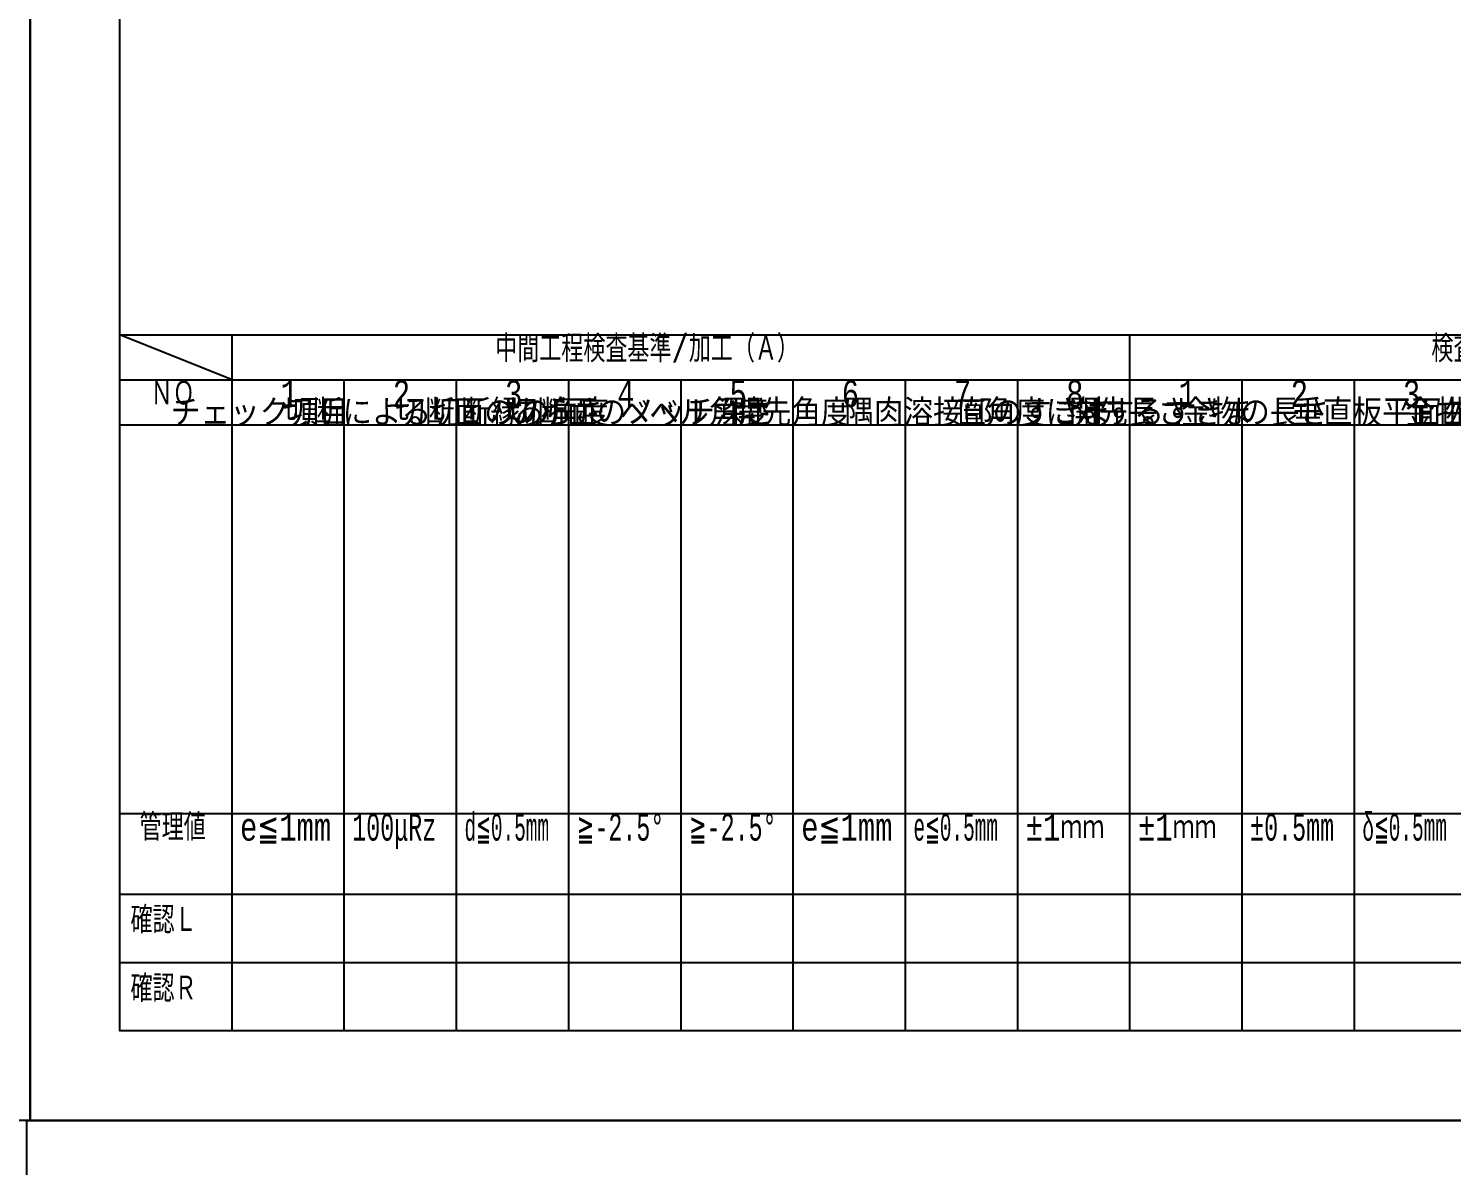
# Model space of a CAD drawing. Header units: millimetres. Extents: x -11384 to 29624, y 0 to 17788.
# Drawn here: x 11191 to 12459, y 7088 to 8101 of the extents above; entities that cross this region are included whole.
import ezdxf
from ezdxf.enums import TextEntityAlignment as Align

# ---------------------------------------------------------------- set-up
doc = ezdxf.new("R2010")
doc.units = ezdxf.units.MM
doc.header["$LTSCALE"] = 5
doc.layers.get('0').update_dxf_attribs({"color": 255})
doc.layers.add('寸法', color=4, linetype='Continuous')
doc.layers.add('文字', color=7, linetype='Continuous')
doc.styles.add('DLSTANDARD1', font='monotxt.shx', dxfattribs={"width": 0.6, "bigfont": 'extfont'})
doc.styles.add('TATEGAKI', font='txt', dxfattribs={"bigfont": 'bigfont.shx'})

msp = doc.modelspace()

# ---------------------------------------------------------------- linework, layer by layer
at = {"linetype": 'Continuous', "lineweight": -3}
for p, q in [((11272, 7828), (14476, 7828)), ((11272, 7788), (14476, 7788)), ((11272, 7748), (14172, 7748)), ((11272, 7401.709), (14172, 7401.709)), ((11272, 7329.936), (14172, 7329.936)), ((11272, 7268.968), (14172, 7268.968))]:
    msp.add_line(p, q, dxfattribs=at)
for points in [[(7828, 9504), (11192, 9504), (11192, 7128), (7828, 7128)], [(11192, 9504), (14556, 9504), (14556, 7128), (11192, 7128)], [(11272, 9424), (14476, 9424), (14476, 7208), (11272, 7208)], [(11189.183, 7128), (14553.183, 7128), (14553.183, 4752), (11189.183, 4752)]]:
    msp.add_lwpolyline(points, close=True, dxfattribs=at)
at = {"layer": '寸法', "linetype": 'Continuous'}
for p, q in [((11372, 7788), (11272, 7828)), ((11372, 7208), (11372, 7828)), ((12172, 7208), (12172, 7828)), ((11472, 7208), (11472, 7788)), ((11572, 7208), (11572, 7788)), ((11672, 7208), (11672, 7788)), ((11772, 7208), (11772, 7788)), ((11872, 7208), (11872, 7788)), ((11972, 7208), (11972, 7788)), ((12072, 7208), (12072, 7788)), ((12272, 7208), (12272, 7788)), ((12372, 7208), (12372, 7788))]:
    msp.add_line(p, q, dxfattribs=at)

# ---------------------------------------------------------------- texts
at = {"layer": '文字', "color": 0, "linetype": 'Continuous', "ltscale": 6, "style": 'DLSTANDARD1'}
for s, width, p in [('中間工程検査基準/加工（Ａ）', 0.74375, (11606.447, 7796.574)), ('検査基準/製品寸法（Ｂ）', 0.74375, (12440.562, 7796.574)), ('ＮＯ', 0.74375, (11299.463, 7756.574)), ('1', 0.74375, (11415.207, 7756.574)), ('2', 0.74375, (11515.207, 7756.574)), ('3', 0.74375, (11615.207, 7756.574)), ('4', 0.74375, (11715.207, 7756.574)), ('5', 0.74375, (11815.207, 7756.574)), ('6', 0.74375, (11915.207, 7756.574)), ('7', 0.74375, (12015.207, 7756.574)), ('1', 0.74375, (12215.207, 7756.574)), ('2', 0.74375, (12315.207, 7756.574)), ('3', 0.74375, (12415.207, 7756.574)), ('管理値', 0.74375, (11289.648, 7370.284)), ('e≦1mm', 0.74375, (11379.094, 7370.284)), ('100μRz', 0.6, (11479.094, 7370.284)), ('d≦0.5mm', 0.5, (11579.094, 7370.284)), ('≧-2.5°', 0.6, (11679.094, 7370.284)), ('≧-2.5°', 0.6, (11779.094, 7370.284)), ('e≦1mm', 0.74375, (11879.094, 7370.284)), ('e≦0.5mm', 0.5, (11979.094, 7370.284)), ('±1ｍｍ', 0.74375, (12179.094, 7370.284)), ('±0.5mm', 0.6, (12279.094, 7370.284)), ('δ≦0.5mm', 0.5, (12379.094, 7370.284)), ('確認Ｌ', 0.74375, (11281.522, 7287.593)), ('確認Ｒ', 0.74375, (11281.522, 7226.625))]:
    msp.add_text(s, height=24, dxfattribs=dict(at, width=width)).set_placement(p, align=Align.BOTTOM_LEFT)
at = {"layer": '文字', "color": 1, "linetype": 'Continuous', "ltscale": 6, "style": 'DLSTANDARD1', "width": 0.74375}
for s, p in [('8', (12115.207, 7756.574)), ('±1ｍｍ', (12079.094, 7370.284))]:
    msp.add_text(s, height=24, dxfattribs=at).set_placement(p, align=Align.BOTTOM_LEFT)
at = {"layer": '文字', "color": 0, "linetype": 'Continuous', "ltscale": 6, "style": 'TATEGAKI'}
for s, p in [('切断による切断縁の角度', (11417.476, 7739.673)), ('切断面のあらさ', (11517.476, 7739.673)), ('切断面のノッチ深さ', (11617.476, 7739.673)), ('ベベル角度', (11717.476, 7739.673)), ('開先角度', (11817.476, 7739.673)), ('隅肉溶接部のすきま', (11917.476, 7739.673)), ('直角度に対するすきま', (12017.476, 7739.673)), ('金物の長さ', (12217.476, 7739.673)), ('垂直板平面曲がり', (12317.476, 7739.673)), ('金物のねじれ', (12417.476, 7739.673)), ('チェック項目', (11317.476, 7739.673))]:
    msp.add_text(s, height=24, dxfattribs=at).set_placement(p, align=Align.BOTTOM_LEFT)
at = {"layer": '文字', "color": 1, "linetype": 'Continuous', "ltscale": 6, "style": 'TATEGAKI'}
msp.add_text('開先長さ', height=24, dxfattribs=at).set_placement((12117.476, 7739.673), align=Align.BOTTOM_LEFT)

doc.saveas('drawing.dxf')
